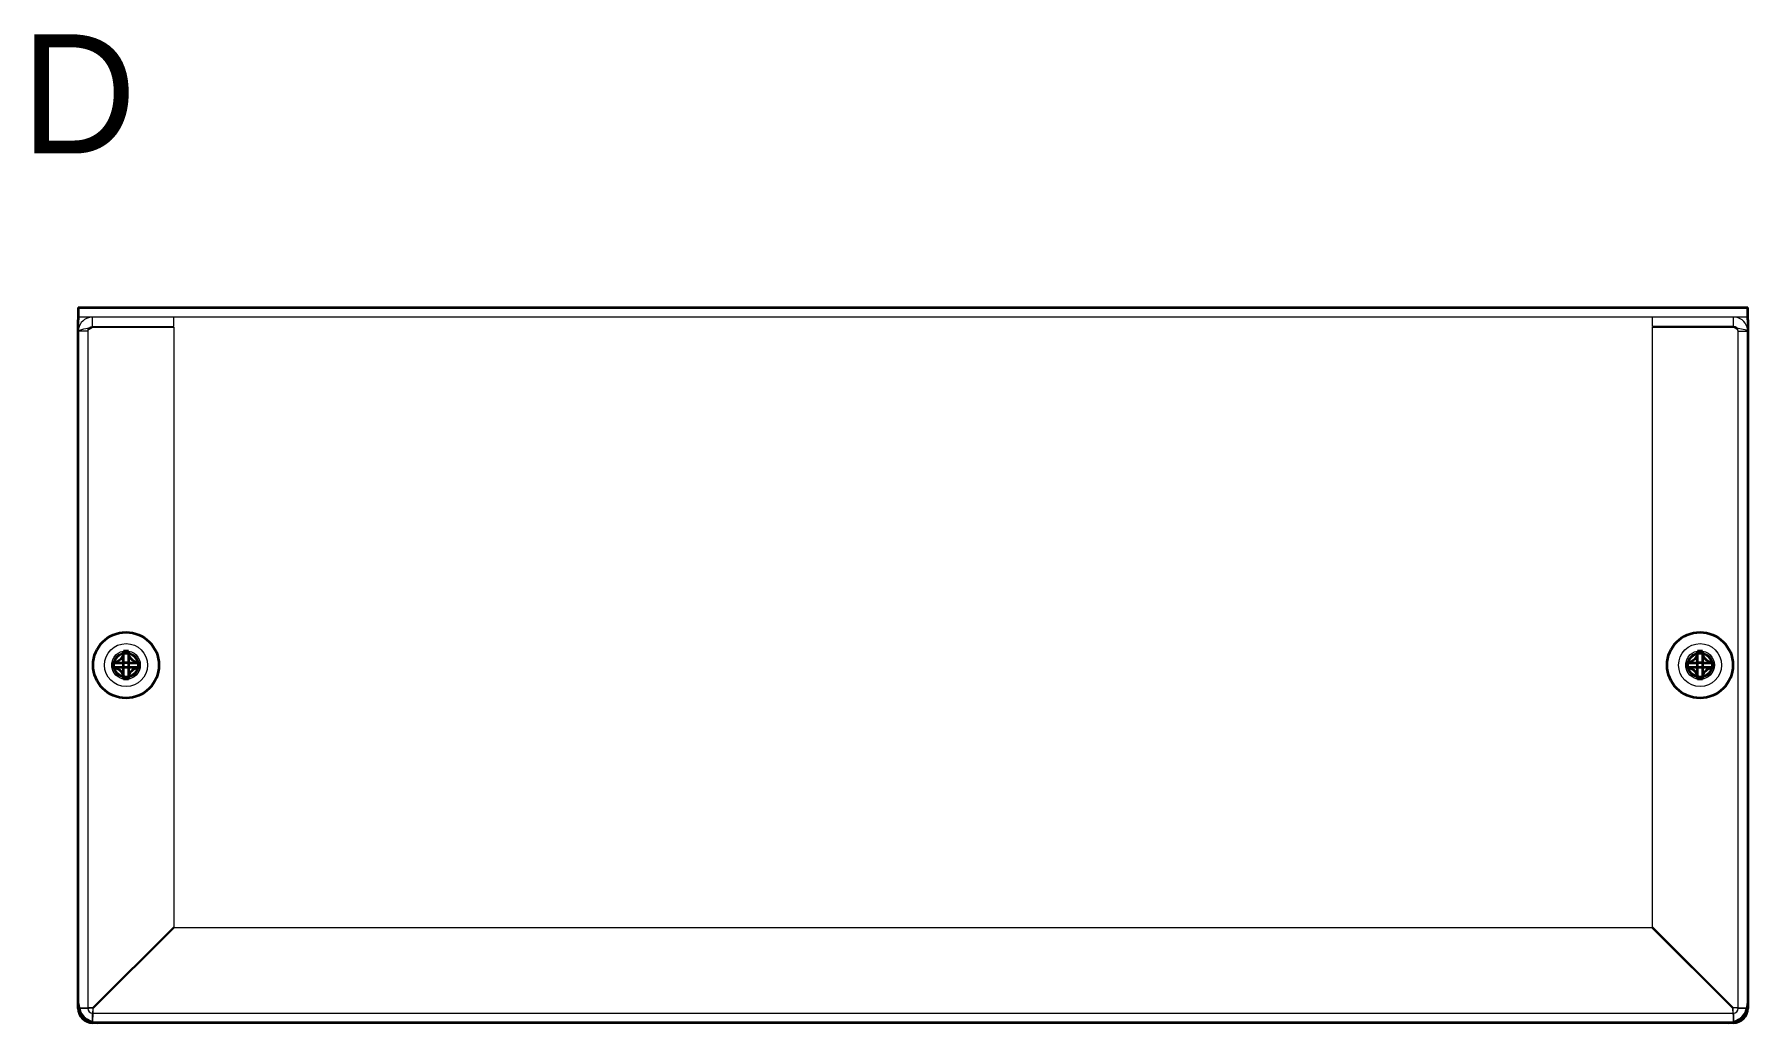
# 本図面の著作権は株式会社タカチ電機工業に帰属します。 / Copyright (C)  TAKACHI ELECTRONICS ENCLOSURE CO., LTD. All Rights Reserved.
# Model space of a CAD drawing. Header units: millimetres. Extents: x 55 to 2877, y 42 to 710.
# Drawn here: x 54.9 to 234.5, y 283.6 to 387.2 of the extents above; entities that cross this region are included whole.
import ezdxf

# ---------------------------------------------------------------- set-up
doc = ezdxf.new("R2010")
doc.units = ezdxf.units.MM
doc.header["$LTSCALE"] = 2.5
for name, color, linetype, lineweight in [('Hidden (ISO)', 7, 'CONTINUOUS', 18), ('Symbol (ISO)', 7, 'CONTINUOUS', 18), ('Visible (ISO)', 7, 'CONTINUOUS', 35)]:
    doc.layers.add(name, color=color, linetype=linetype, lineweight=lineweight)
doc.styles.add('unicode', font='unicode')

msp = doc.modelspace()

# ---------------------------------------------------------------- linework, layer by layer
at = {"layer": 'Hidden (ISO)'}
for p, q in [((234.47092, 357.55284), (59.47092, 357.55284)), ((60.97092, 356.55284), (60.97092, 357.55284)), ((69.47092, 356.55284), (69.47092, 357.55284)), ((224.47092, 356.55284), (224.47092, 357.55284)), ((232.97092, 356.55284), (232.97092, 357.55284)), ((60.47092, 356.05284), (59.47092, 356.05284)), ((60.47092, 356.05284), (60.47092, 285.05284)), ((60.97092, 356.55284), (69.47092, 356.55284)), ((60.97092, 356.48213), (69.47092, 356.48213)), ((69.47092, 356.48213), (69.47092, 293.62355)), ((232.97092, 356.55284), (224.47092, 356.55284)), ((224.47092, 356.48213), (232.97092, 356.48213)), ((224.47092, 293.62355), (224.47092, 356.48213)), ((233.47092, 356.05284), (234.47092, 356.05284)), ((233.47092, 285.05284), (233.47092, 356.05284)), ((64.21842, 321.3061), (64.21842, 321.30634)), ((64.72342, 320.79958), (64.72342, 320.79934)), ((64.72418, 321.30534), (64.72442, 321.30534)), ((229.21842, 321.3061), (229.21842, 321.30634)), ((229.72342, 320.79958), (229.72342, 320.79934)), ((229.72418, 321.30534), (229.72442, 321.30534)), ((69.47092, 293.62355), (60.97092, 285.12355)), ((61.04163, 285.05284), (69.54163, 293.55284)), ((69.54163, 293.55284), (224.40021, 293.55284)), ((224.40021, 293.55284), (232.90021, 285.05284)), ((232.97092, 285.12355), (224.47092, 293.62355)), ((60.47092, 285.05284), (59.53443, 285.05284)), ((60.97092, 283.61635), (60.97092, 284.55284)), ((60.97092, 284.55284), (232.97092, 284.55284)), ((232.97092, 284.55284), (232.97092, 283.61635)), ((234.40741, 285.05284), (233.47092, 285.05284))]:
    msp.add_line(p, q, dxfattribs=at)
for centre, radius in [((64.47092, 321.05284), 2.25), ((64.47092, 321.05284), 1.5), ((64.47092, 321.05284), 1.3375), ((64.47092, 321.05284), 1.2295), ((64.47092, 321.05284), 1.19328), ((229.47092, 321.05284), 2.25), ((229.47092, 321.05284), 1.5), ((229.47092, 321.05284), 1.3375), ((229.47092, 321.05284), 1.2295), ((229.47092, 321.05284), 1.19327)]:
    msp.add_circle(centre, radius, dxfattribs=at)
for centre, start, end in [((60.97092, 285.05284), 180, 270), ((232.97092, 285.05284), 270, 0)]:
    msp.add_arc(centre, 0.5, start, end, dxfattribs=at)
for points, knots in [([(60.97092, 357.55284), (60.36066, 357.55284), (59.77143, 357.14079), (59.56201, 356.56759), (59.5019, 356.40308), (59.47092, 356.22798), (59.47092, 356.05284)], [0, 0, 0, 0, 1.2205093, 1.2205093, 1.2205093, 1.5707963, 1.5707963, 1.5707963, 1.5707963]), ([(234.47092, 356.05284), (234.47092, 356.66309), (234.05886, 357.25233), (233.48567, 357.46175), (233.32116, 357.52185), (233.14606, 357.55284), (232.97092, 357.55284)], [0, 0, 0, 0, 1.2205093, 1.2205093, 1.2205093, 1.5707963, 1.5707963, 1.5707963, 1.5707963]), ([(59.47092, 356.05284), (59.47092, 356.16402), (59.88297, 356.27521), (60.45617, 356.3864), (60.62067, 356.41831), (60.79577, 356.45022), (60.97092, 356.48213)], [0, 0, 0, 0, 1.2205093, 1.2205093, 1.2205093, 1.5707963, 1.5707963, 1.5707963, 1.5707963]), ([(232.97092, 356.48213), (233.58117, 356.37094), (234.17041, 356.25976), (234.37983, 356.14857), (234.43993, 356.11666), (234.47092, 356.08475), (234.47092, 356.05284)], [0, 0, 0, 0, 1.2205093, 1.2205093, 1.2205093, 1.5707963, 1.5707963, 1.5707963, 1.5707963]), ([(63.07218, 321.30534), (63.14942, 321.30534), (63.2281, 321.31424), (63.38667, 321.34886), (63.46737, 321.3757), (63.62412, 321.4483), (63.75156, 321.51778), (63.98922, 321.75496), (64.06239, 321.8724), (64.14797, 322.05616), (64.17514, 322.13619), (64.20984, 322.29577), (64.21842, 322.37429), (64.21842, 322.45157)], [0, 0, 0, 0, 0.0243262, 0.0243262, 0.0500119, 0.0500119, 0.0765891, 0.0765891, 0.0996632, 0.0996632, 0.1164612, 0.1164612, 0.1321878, 0.1321878, 0.1321878, 0.1321878]), ([(64.72342, 322.45157), (64.72342, 322.37434), (64.73232, 322.29566), (64.76693, 322.13708), (64.79378, 322.05638), (64.86638, 321.89964), (64.93586, 321.77219), (65.17304, 321.53454), (65.29048, 321.46137), (65.47424, 321.37579), (65.55427, 321.34861), (65.71385, 321.31392), (65.79237, 321.30534), (65.86965, 321.30534)], [0, 0, 0, 0, 0.0243262, 0.0243262, 0.0500119, 0.0500119, 0.0765891, 0.0765891, 0.0996632, 0.0996632, 0.1164612, 0.1164612, 0.1321878, 0.1321878, 0.1321878, 0.1321878]), ([(228.07218, 321.30534), (228.14942, 321.30534), (228.2281, 321.31424), (228.38667, 321.34886), (228.46737, 321.3757), (228.62412, 321.4483), (228.75156, 321.51778), (228.98922, 321.75496), (229.06239, 321.8724), (229.14797, 322.05616), (229.17514, 322.13619), (229.20984, 322.29577), (229.21842, 322.37429), (229.21842, 322.45157)], [0, 0, 0, 0, 0.0243262, 0.0243262, 0.0500119, 0.0500119, 0.0765891, 0.0765891, 0.0996632, 0.0996632, 0.1164612, 0.1164612, 0.1321878, 0.1321878, 0.1321878, 0.1321878]), ([(229.72342, 322.45157), (229.72342, 322.37434), (229.73232, 322.29566), (229.76693, 322.13708), (229.79378, 322.05638), (229.86638, 321.89964), (229.93586, 321.77219), (230.17304, 321.53454), (230.29048, 321.46137), (230.47424, 321.37579), (230.55427, 321.34861), (230.71385, 321.31392), (230.79237, 321.30534), (230.86965, 321.30534)], [0, 0, 0, 0, 0.0243262, 0.0243262, 0.0500119, 0.0500119, 0.0765891, 0.0765891, 0.0996632, 0.0996632, 0.1164612, 0.1164612, 0.1321878, 0.1321878, 0.1321878, 0.1321878]), ([(64.21842, 319.6541), (64.21842, 319.73111), (64.2099, 319.80937), (64.17542, 319.96834), (64.14844, 320.04798), (64.0633, 320.23111), (63.99002, 320.3492), (63.74907, 320.58986), (63.61982, 320.65918), (63.46652, 320.73019), (63.38606, 320.75696), (63.22781, 320.79147), (63.14927, 320.80034), (63.07218, 320.80034)], [0, 0, 0, 0, 0.0242537, 0.0242537, 0.0501416, 0.0501416, 0.0857031, 0.0857031, 0.1271655, 0.1271655, 0.1688502, 0.1688502, 0.208348, 0.208348, 0.208348, 0.208348]), ([(65.86965, 320.80034), (65.79242, 320.80034), (65.71374, 320.79144), (65.55516, 320.75682), (65.47446, 320.72997), (65.31772, 320.65737), (65.19027, 320.5879), (64.95262, 320.35072), (64.87945, 320.23328), (64.79387, 320.04951), (64.76669, 319.96948), (64.732, 319.8099), (64.72342, 319.73139), (64.72342, 319.6541)], [0, 0, 0, 0, 0.0243262, 0.0243262, 0.0500119, 0.0500119, 0.0765891, 0.0765891, 0.0996632, 0.0996632, 0.1164612, 0.1164612, 0.1321878, 0.1321878, 0.1321878, 0.1321878]), ([(229.21842, 319.6541), (229.21842, 319.73111), (229.2099, 319.80937), (229.17542, 319.96834), (229.14844, 320.04798), (229.0633, 320.23111), (228.99002, 320.3492), (228.74907, 320.58986), (228.61982, 320.65918), (228.46652, 320.73019), (228.38606, 320.75696), (228.22781, 320.79147), (228.14927, 320.80034), (228.07218, 320.80034)], [0, 0, 0, 0, 0.0242537, 0.0242537, 0.0501416, 0.0501416, 0.0857031, 0.0857031, 0.1271655, 0.1271655, 0.1688502, 0.1688502, 0.208348, 0.208348, 0.208348, 0.208348]), ([(230.86965, 320.80034), (230.79242, 320.80034), (230.71374, 320.79144), (230.55516, 320.75682), (230.47446, 320.72997), (230.31772, 320.65737), (230.19027, 320.5879), (229.95262, 320.35072), (229.87945, 320.23328), (229.79387, 320.04951), (229.76669, 319.96948), (229.732, 319.8099), (229.72342, 319.73139), (229.72342, 319.6541)], [0, 0, 0, 0, 0.0243262, 0.0243262, 0.0500119, 0.0500119, 0.0765891, 0.0765891, 0.0996632, 0.0996632, 0.1164612, 0.1164612, 0.1321878, 0.1321878, 0.1321878, 0.1321878]), ([(60.97092, 285.12355), (60.36066, 285.10523), (59.77143, 285.08692), (59.56201, 285.06861), (59.5507, 285.06762), (59.54042, 285.06663), (59.53119, 285.06564)], [0, 0, 0, 0, 1.2205093, 1.2205093, 1.2205093, 1.2864124, 1.2864124, 1.2864124, 1.2864124]), ([(60.98372, 283.61678), (60.99777, 283.75361), (61.01181, 284.09845), (61.02586, 284.53809), (61.03112, 284.70259), (61.03637, 284.87769), (61.04163, 285.05284)], [0.2843839, 0.2843839, 0.2843839, 0.2843839, 1.2205093, 1.2205093, 1.2205093, 1.5707963, 1.5707963, 1.5707963, 1.5707963]), ([(232.90021, 285.05284), (232.91852, 284.44258), (232.93683, 283.85335), (232.95515, 283.64393), (232.95614, 283.63262), (232.95713, 283.62234), (232.95812, 283.61311)], [0, 0, 0, 0, 1.2205093, 1.2205093, 1.2205093, 1.2864124, 1.2864124, 1.2864124, 1.2864124]), ([(234.40698, 285.06564), (234.27015, 285.07969), (233.92531, 285.09373), (233.48567, 285.10778), (233.32116, 285.11304), (233.14606, 285.11829), (232.97092, 285.12355)], [0.2843839, 0.2843839, 0.2843839, 0.2843839, 1.2205093, 1.2205093, 1.2205093, 1.5707963, 1.5707963, 1.5707963, 1.5707963])]:
    msp.add_open_spline(points, degree=3, knots=knots, dxfattribs=at)
for points in [[(60.47092, 356.05284), (60.47092, 356.31464), (60.70912, 356.55284), (60.97092, 356.55284)], [(60.47092, 356.05284), (60.47092, 356.19593), (60.70912, 356.33903), (60.97092, 356.48213)], [(233.47092, 356.05284), (233.47092, 356.31464), (233.23272, 356.55284), (232.97092, 356.55284)], [(233.47092, 356.05284), (233.47092, 356.19593), (233.23272, 356.33903), (232.97092, 356.48213)], [(64.72398, 321.30603), (64.72371, 321.30611), (64.72353, 321.30622), (64.72342, 321.30634)], [(64.72411, 320.79978), (64.72419, 320.80004), (64.7243, 320.80023), (64.72442, 320.80034)], [(229.72398, 321.30603), (229.72371, 321.30611), (229.72353, 321.30622), (229.72342, 321.30634)], [(229.72411, 320.79978), (229.72419, 320.80004), (229.7243, 320.80023), (229.72442, 320.80034)], [(60.47092, 285.05284), (60.47092, 285.07641), (60.70912, 285.09998), (60.97092, 285.12355)], [(60.97092, 284.55284), (60.99449, 284.55284), (61.01806, 284.79104), (61.04163, 285.05284)], [(232.97092, 284.55284), (232.94735, 284.55284), (232.92378, 284.79104), (232.90021, 285.05284)], [(233.47092, 285.05284), (233.47092, 285.07641), (233.23272, 285.09998), (232.97092, 285.12355)]]:
    msp.add_open_spline(points, degree=3, dxfattribs=at)
at = {"layer": 'Visible (ISO)'}
for p, q in [((59.47092, 358.55284), (234.47092, 358.55284)), ((59.47092, 358.55284), (59.47092, 357.25284)), ((234.47092, 357.25284), (234.47092, 358.55284)), ((59.47092, 285.55284), (59.47092, 357.25284)), ((234.47092, 357.25284), (234.47092, 285.55284)), ((64.21842, 322.49819), (64.21842, 322.45157)), ((64.72342, 322.45157), (64.72342, 322.49819)), ((229.21842, 322.49819), (229.21842, 322.45157)), ((229.72342, 322.45157), (229.72342, 322.49819)), ((63.07218, 321.30534), (63.02556, 321.30534)), ((63.02556, 320.80034), (63.07218, 320.80034)), ((64.21742, 320.80034), (63.07218, 320.80034)), ((64.72342, 321.30534), (64.21842, 321.30534)), ((64.21842, 320.80034), (64.21842, 321.30534)), ((64.72342, 320.80034), (64.21842, 320.80034)), ((64.72342, 321.30534), (64.72342, 320.80034)), ((64.72342, 320.79934), (64.72342, 319.6541)), ((64.72442, 321.30534), (65.86965, 321.30534)), ((65.91627, 321.30534), (65.86965, 321.30534)), ((65.86965, 320.80034), (65.91627, 320.80034)), ((228.07218, 321.30534), (228.02556, 321.30534)), ((228.02556, 320.80034), (228.07218, 320.80034)), ((229.21742, 320.80034), (228.07218, 320.80034)), ((229.72342, 321.30534), (229.21842, 321.30534)), ((229.21842, 320.80034), (229.21842, 321.30534)), ((229.72342, 320.80034), (229.21842, 320.80034)), ((229.72342, 321.30534), (229.72342, 320.80034)), ((229.72342, 320.79934), (229.72342, 319.6541)), ((229.72442, 321.30534), (230.86965, 321.30534)), ((230.91627, 321.30534), (230.86965, 321.30534)), ((230.86965, 320.80034), (230.91627, 320.80034)), ((64.21842, 319.6541), (64.21842, 319.60749)), ((64.72342, 319.60749), (64.72342, 319.6541)), ((229.21842, 319.6541), (229.21842, 319.60749)), ((229.72342, 319.60749), (229.72342, 319.6541)), ((59.47092, 285.05284), (59.47092, 285.55284)), ((59.53443, 285.05284), (59.47092, 285.05284)), ((234.47092, 285.05284), (234.40741, 285.05284)), ((234.47092, 285.55284), (234.47092, 285.05284)), ((60.97092, 283.55284), (60.97092, 283.61635)), ((61.47092, 283.55284), (60.97092, 283.55284)), ((232.47092, 283.55284), (61.47092, 283.55284)), ((232.97092, 283.55284), (232.47092, 283.55284)), ((232.97092, 283.61635), (232.97092, 283.55284))]:
    msp.add_line(p, q, dxfattribs=at)
for centre in [(64.47092, 321.05284), (229.47092, 321.05284)]:
    msp.add_circle(centre, 3.45, dxfattribs=at)
for centre, radius, start, end in [((61.47092, 285.55284), 2, 180, 270), ((60.97092, 285.05284), 1.5, 180, 270), ((232.47092, 285.55284), 2, 270, 0), ((232.97092, 285.05284), 1.5, 270, 0)]:
    msp.add_arc(centre, radius, start, end, dxfattribs=at)
for centre, major_axis in [((64.47092, 319.79869), (4.30871, 0)), ((229.47092, 319.79869), (4.30871, 0)), ((65.72507, 321.05284), (0, 4.30871)), ((63.21677, 321.05284), (0, -4.30871)), ((230.72507, 321.05284), (0, 4.30871)), ((228.21677, 321.05284), (0, -4.30871)), ((64.47092, 322.30699), (-4.30871, 0)), ((229.47092, 322.30699), (-4.30871, 0))]:
    msp.add_ellipse(centre, major_axis=major_axis, ratio=0.627601428, start_param=1.512160475, end_param=1.629432178, dxfattribs=at)
for points, knots in [([(64.21842, 322.45157), (64.21842, 322.37457), (64.2099, 322.29631), (64.17542, 322.13734), (64.14844, 322.05769), (64.0633, 321.87456), (63.99002, 321.75647), (63.74907, 321.51581), (63.61982, 321.44649), (63.46652, 321.37548), (63.38606, 321.34872), (63.22781, 321.3142), (63.14927, 321.30534), (63.07218, 321.30534)], [0, 0, 0, 0, 0.0242537, 0.0242537, 0.0501416, 0.0501416, 0.0857031, 0.0857031, 0.1271655, 0.1271655, 0.1688502, 0.1688502, 0.208348, 0.208348, 0.208348, 0.208348]), ([(64.21817, 321.30629), (64.21842, 321.30656), (64.21842, 321.32585), (64.21842, 321.3588), (64.21842, 321.37535), (64.21842, 321.39534), (64.21842, 321.41821), (64.21842, 321.48685), (64.21842, 321.58149), (64.21842, 321.68657), (64.21842, 321.82667), (64.21842, 321.98532), (64.21842, 322.12519), (64.21842, 322.19513), (64.21842, 322.26037), (64.21842, 322.3163), (64.21842, 322.34426), (64.21842, 322.36989), (64.21842, 322.39263), (64.21842, 322.41537), (64.21842, 322.43521), (64.21842, 322.45157)], [-0.114803, -0.114803, -0.114803, -0.114803, -0.0935404, -0.0935404, -0.0935404, -0.0828651, -0.0828651, -0.0828651, -0.0508392, -0.0508392, -0.0508392, -0.0081381, -0.0081381, -0.0081381, 0.0132125, 0.0132125, 0.0132125, 0.0238878, 0.0238878, 0.0238878, 0.0345631, 0.0345631, 0.0345631, 0.0345631]), ([(64.72342, 322.45157), (64.72342, 322.39713), (64.72342, 322.31373), (64.72342, 322.22568), (64.72342, 322.17023), (64.72342, 322.11213), (64.72342, 322.05309), (64.72342, 322.00343), (64.72342, 321.95413), (64.72342, 321.90479), (64.72342, 321.78609), (64.72342, 321.66405), (64.72342, 321.54646), (64.72342, 321.52865), (64.72342, 321.5113), (64.72342, 321.49461), (64.72342, 321.40616), (64.72341, 321.33616), (64.72363, 321.31355), (64.72367, 321.30902), (64.72373, 321.30595), (64.72442, 321.30534)], [0, 0, 0, 0, 0.0390913, 0.0390913, 0.0390913, 0.0637122, 0.0637122, 0.0637122, 0.0844198, 0.0844198, 0.0844198, 0.1342453, 0.1342453, 0.1342453, 0.141792, 0.141792, 0.141792, 0.181775, 0.181775, 0.181775, 0.1897855, 0.1897855, 0.1897855, 0.1897855]), ([(65.86965, 321.30534), (65.79242, 321.30534), (65.71374, 321.31424), (65.55516, 321.34886), (65.47446, 321.3757), (65.31772, 321.4483), (65.19027, 321.51778), (64.95262, 321.75496), (64.87945, 321.8724), (64.79387, 322.05616), (64.76669, 322.13619), (64.732, 322.29577), (64.72342, 322.37429), (64.72342, 322.45157)], [0, 0, 0, 0, 0.0243262, 0.0243262, 0.0500119, 0.0500119, 0.0765891, 0.0765891, 0.0996632, 0.0996632, 0.1164612, 0.1164612, 0.1321878, 0.1321878, 0.1321878, 0.1321878]), ([(229.21842, 322.45157), (229.21842, 322.37457), (229.2099, 322.29631), (229.17542, 322.13734), (229.14844, 322.05769), (229.0633, 321.87456), (228.99002, 321.75647), (228.74907, 321.51581), (228.61982, 321.44649), (228.46652, 321.37548), (228.38606, 321.34872), (228.22781, 321.3142), (228.14927, 321.30534), (228.07218, 321.30534)], [0, 0, 0, 0, 0.0242537, 0.0242537, 0.0501416, 0.0501416, 0.0857031, 0.0857031, 0.1271655, 0.1271655, 0.1688502, 0.1688502, 0.208348, 0.208348, 0.208348, 0.208348]), ([(229.21817, 321.30629), (229.21842, 321.30656), (229.21842, 321.32585), (229.21842, 321.3588), (229.21842, 321.37535), (229.21842, 321.39534), (229.21842, 321.41821), (229.21842, 321.48685), (229.21842, 321.58149), (229.21842, 321.68657), (229.21842, 321.82667), (229.21842, 321.98532), (229.21842, 322.12519), (229.21842, 322.19513), (229.21842, 322.26037), (229.21842, 322.3163), (229.21842, 322.34426), (229.21842, 322.36989), (229.21842, 322.39263), (229.21842, 322.41537), (229.21842, 322.43521), (229.21842, 322.45157)], [-0.114803, -0.114803, -0.114803, -0.114803, -0.0935404, -0.0935404, -0.0935404, -0.0828651, -0.0828651, -0.0828651, -0.0508392, -0.0508392, -0.0508392, -0.0081381, -0.0081381, -0.0081381, 0.0132125, 0.0132125, 0.0132125, 0.0238878, 0.0238878, 0.0238878, 0.0345631, 0.0345631, 0.0345631, 0.0345631]), ([(229.72342, 322.45157), (229.72342, 322.39713), (229.72342, 322.31373), (229.72342, 322.22568), (229.72342, 322.17023), (229.72342, 322.11213), (229.72342, 322.05309), (229.72342, 322.00343), (229.72342, 321.95413), (229.72342, 321.90479), (229.72342, 321.78609), (229.72342, 321.66405), (229.72342, 321.54646), (229.72342, 321.52865), (229.72342, 321.5113), (229.72342, 321.49461), (229.72342, 321.40616), (229.72341, 321.33616), (229.72363, 321.31355), (229.72367, 321.30902), (229.72373, 321.30595), (229.72442, 321.30534)], [0, 0, 0, 0, 0.0390913, 0.0390913, 0.0390913, 0.0637122, 0.0637122, 0.0637122, 0.0844198, 0.0844198, 0.0844198, 0.1342453, 0.1342453, 0.1342453, 0.141792, 0.141792, 0.141792, 0.181775, 0.181775, 0.181775, 0.1897855, 0.1897855, 0.1897855, 0.1897855]), ([(230.86965, 321.30534), (230.79242, 321.30534), (230.71374, 321.31424), (230.55516, 321.34886), (230.47446, 321.3757), (230.31772, 321.4483), (230.19027, 321.51778), (229.95262, 321.75496), (229.87945, 321.8724), (229.79387, 322.05616), (229.76669, 322.13619), (229.732, 322.29577), (229.72342, 322.37429), (229.72342, 322.45157)], [0, 0, 0, 0, 0.0243262, 0.0243262, 0.0500119, 0.0500119, 0.0765891, 0.0765891, 0.0996632, 0.0996632, 0.1164612, 0.1164612, 0.1321878, 0.1321878, 0.1321878, 0.1321878]), ([(63.07218, 321.30534), (63.08855, 321.30534), (63.10839, 321.30534), (63.13112, 321.30534), (63.15386, 321.30534), (63.1795, 321.30534), (63.20746, 321.30534), (63.26339, 321.30534), (63.32863, 321.30534), (63.39856, 321.30534), (63.53844, 321.30534), (63.69708, 321.30534), (63.83718, 321.30534), (63.94226, 321.30534), (64.03691, 321.30534), (64.10554, 321.30534), (64.12842, 321.30534), (64.14841, 321.30534), (64.16495, 321.30534), (64.1979, 321.30534), (64.21719, 321.30534), (64.21817, 321.30629)], [-0.0345631, -0.0345631, -0.0345631, -0.0345631, -0.0238878, -0.0238878, -0.0238878, -0.0132125, -0.0132125, -0.0132125, 0.0081381, 0.0081381, 0.0081381, 0.0508392, 0.0508392, 0.0508392, 0.0828651, 0.0828651, 0.0828651, 0.0935404, 0.0935404, 0.0935404, 0.114803, 0.114803, 0.114803, 0.114803]), ([(63.07218, 320.80034), (63.14942, 320.80034), (63.2281, 320.79144), (63.38667, 320.75682), (63.46737, 320.72997), (63.62412, 320.65737), (63.75156, 320.5879), (63.98922, 320.35072), (64.06239, 320.23328), (64.14797, 320.04951), (64.17514, 319.96948), (64.20984, 319.8099), (64.21842, 319.73139), (64.21842, 319.6541)], [0, 0, 0, 0, 0.0243262, 0.0243262, 0.0500119, 0.0500119, 0.0765891, 0.0765891, 0.0996632, 0.0996632, 0.1164612, 0.1164612, 0.1321878, 0.1321878, 0.1321878, 0.1321878]), ([(64.21842, 319.6541), (64.21842, 319.70855), (64.21842, 319.79195), (64.21842, 319.88), (64.21842, 319.93545), (64.21842, 319.99355), (64.21841, 320.05259), (64.21841, 320.10224), (64.21841, 320.15155), (64.21841, 320.20088), (64.21841, 320.31959), (64.21842, 320.44162), (64.21842, 320.55921), (64.21842, 320.57703), (64.21842, 320.59437), (64.21842, 320.61107), (64.21842, 320.69952), (64.21842, 320.76952), (64.21821, 320.79213), (64.21816, 320.79666), (64.21811, 320.79973), (64.21742, 320.80034)], [0, 0, 0, 0, 0.0390913, 0.0390913, 0.0390913, 0.0637122, 0.0637122, 0.0637122, 0.0844198, 0.0844198, 0.0844198, 0.1342453, 0.1342453, 0.1342453, 0.141792, 0.141792, 0.141792, 0.181775, 0.181775, 0.181775, 0.1897855, 0.1897855, 0.1897855, 0.1897855]), ([(64.72342, 319.6541), (64.72342, 319.73134), (64.73232, 319.81002), (64.76693, 319.96859), (64.79378, 320.0493), (64.86638, 320.20604), (64.93586, 320.33348), (65.17304, 320.57114), (65.29048, 320.64431), (65.47424, 320.72989), (65.55427, 320.75706), (65.71385, 320.79176), (65.79237, 320.80034), (65.86965, 320.80034)], [0, 0, 0, 0, 0.0243262, 0.0243262, 0.0500119, 0.0500119, 0.0765891, 0.0765891, 0.0996632, 0.0996632, 0.1164612, 0.1164612, 0.1321878, 0.1321878, 0.1321878, 0.1321878]), ([(65.86965, 320.80034), (65.81521, 320.80034), (65.73181, 320.80034), (65.64376, 320.80034), (65.5883, 320.80034), (65.5302, 320.80034), (65.47117, 320.80033), (65.42151, 320.80033), (65.37221, 320.80033), (65.32287, 320.80033), (65.20417, 320.80034), (65.08213, 320.80034), (64.96454, 320.80034), (64.94673, 320.80034), (64.92938, 320.80034), (64.91269, 320.80034), (64.82423, 320.80034), (64.75424, 320.80034), (64.73163, 320.80013), (64.7271, 320.80008), (64.72403, 320.80003), (64.72342, 320.79934)], [0, 0, 0, 0, 0.0390913, 0.0390913, 0.0390913, 0.0637122, 0.0637122, 0.0637122, 0.0844198, 0.0844198, 0.0844198, 0.1342453, 0.1342453, 0.1342453, 0.141792, 0.141792, 0.141792, 0.181775, 0.181775, 0.181775, 0.1897855, 0.1897855, 0.1897855, 0.1897855]), ([(228.07218, 321.30534), (228.08855, 321.30534), (228.10839, 321.30534), (228.13112, 321.30534), (228.15386, 321.30534), (228.1795, 321.30534), (228.20746, 321.30534), (228.26339, 321.30534), (228.32863, 321.30534), (228.39856, 321.30534), (228.53844, 321.30534), (228.69708, 321.30534), (228.83718, 321.30534), (228.94226, 321.30534), (229.03691, 321.30534), (229.10554, 321.30534), (229.12842, 321.30534), (229.14841, 321.30534), (229.16495, 321.30534), (229.1979, 321.30534), (229.21719, 321.30534), (229.21817, 321.30629)], [-0.0345631, -0.0345631, -0.0345631, -0.0345631, -0.0238878, -0.0238878, -0.0238878, -0.0132125, -0.0132125, -0.0132125, 0.0081381, 0.0081381, 0.0081381, 0.0508392, 0.0508392, 0.0508392, 0.0828651, 0.0828651, 0.0828651, 0.0935404, 0.0935404, 0.0935404, 0.114803, 0.114803, 0.114803, 0.114803]), ([(228.07218, 320.80034), (228.14942, 320.80034), (228.2281, 320.79144), (228.38667, 320.75682), (228.46737, 320.72997), (228.62412, 320.65737), (228.75156, 320.5879), (228.98922, 320.35072), (229.06239, 320.23328), (229.14797, 320.04951), (229.17514, 319.96948), (229.20984, 319.8099), (229.21842, 319.73139), (229.21842, 319.6541)], [0, 0, 0, 0, 0.0243262, 0.0243262, 0.0500119, 0.0500119, 0.0765891, 0.0765891, 0.0996632, 0.0996632, 0.1164612, 0.1164612, 0.1321878, 0.1321878, 0.1321878, 0.1321878]), ([(229.21842, 319.6541), (229.21842, 319.70855), (229.21842, 319.79195), (229.21842, 319.88), (229.21842, 319.93545), (229.21842, 319.99355), (229.21841, 320.05259), (229.21841, 320.10224), (229.21841, 320.15155), (229.21841, 320.20088), (229.21841, 320.31959), (229.21842, 320.44162), (229.21842, 320.55921), (229.21842, 320.57703), (229.21842, 320.59437), (229.21842, 320.61107), (229.21842, 320.69952), (229.21842, 320.76952), (229.21821, 320.79213), (229.21816, 320.79666), (229.21811, 320.79973), (229.21742, 320.80034)], [0, 0, 0, 0, 0.0390913, 0.0390913, 0.0390913, 0.0637122, 0.0637122, 0.0637122, 0.0844198, 0.0844198, 0.0844198, 0.1342453, 0.1342453, 0.1342453, 0.141792, 0.141792, 0.141792, 0.181775, 0.181775, 0.181775, 0.1897855, 0.1897855, 0.1897855, 0.1897855]), ([(229.72342, 319.6541), (229.72342, 319.73134), (229.73232, 319.81002), (229.76693, 319.96859), (229.79378, 320.0493), (229.86638, 320.20604), (229.93586, 320.33348), (230.17304, 320.57114), (230.29048, 320.64431), (230.47424, 320.72989), (230.55427, 320.75706), (230.71385, 320.79176), (230.79237, 320.80034), (230.86965, 320.80034)], [0, 0, 0, 0, 0.0243262, 0.0243262, 0.0500119, 0.0500119, 0.0765891, 0.0765891, 0.0996632, 0.0996632, 0.1164612, 0.1164612, 0.1321878, 0.1321878, 0.1321878, 0.1321878]), ([(230.86965, 320.80034), (230.81521, 320.80034), (230.73181, 320.80034), (230.64376, 320.80034), (230.5883, 320.80034), (230.5302, 320.80034), (230.47117, 320.80033), (230.42151, 320.80033), (230.37221, 320.80033), (230.32287, 320.80033), (230.20417, 320.80034), (230.08213, 320.80034), (229.96454, 320.80034), (229.94673, 320.80034), (229.92938, 320.80034), (229.91269, 320.80034), (229.82423, 320.80034), (229.75424, 320.80034), (229.73163, 320.80013), (229.7271, 320.80008), (229.72403, 320.80003), (229.72342, 320.79934)], [0, 0, 0, 0, 0.0390913, 0.0390913, 0.0390913, 0.0637122, 0.0637122, 0.0637122, 0.0844198, 0.0844198, 0.0844198, 0.1342453, 0.1342453, 0.1342453, 0.141792, 0.141792, 0.141792, 0.181775, 0.181775, 0.181775, 0.1897855, 0.1897855, 0.1897855, 0.1897855])]:
    msp.add_open_spline(points, degree=3, knots=knots, dxfattribs=at)
for points in [[(59.53119, 285.06564), (59.49134, 285.06137), (59.47092, 285.05711), (59.47092, 285.05284)], [(234.47092, 285.05284), (234.47092, 285.05711), (234.44855, 285.06137), (234.40698, 285.06564)], [(60.97092, 283.55284), (60.97518, 283.55284), (60.97945, 283.57521), (60.98372, 283.61678)], [(232.95812, 283.61311), (232.96238, 283.57326), (232.96665, 283.55284), (232.97092, 283.55284)]]:
    msp.add_open_spline(points, degree=3, dxfattribs=at)

# ---------------------------------------------------------------- texts
at = {"layer": 'Symbol (ISO)', "color": 7, "insert": (53.48167, 380.94949), "char_height": 12.5, "width": 6.9444444, "attachment_point": 4, "line_spacing_factor": 1.5, "style": 'unicode'}
msp.add_mtext('D', dxfattribs=at)

doc.saveas('drawing.dxf')
